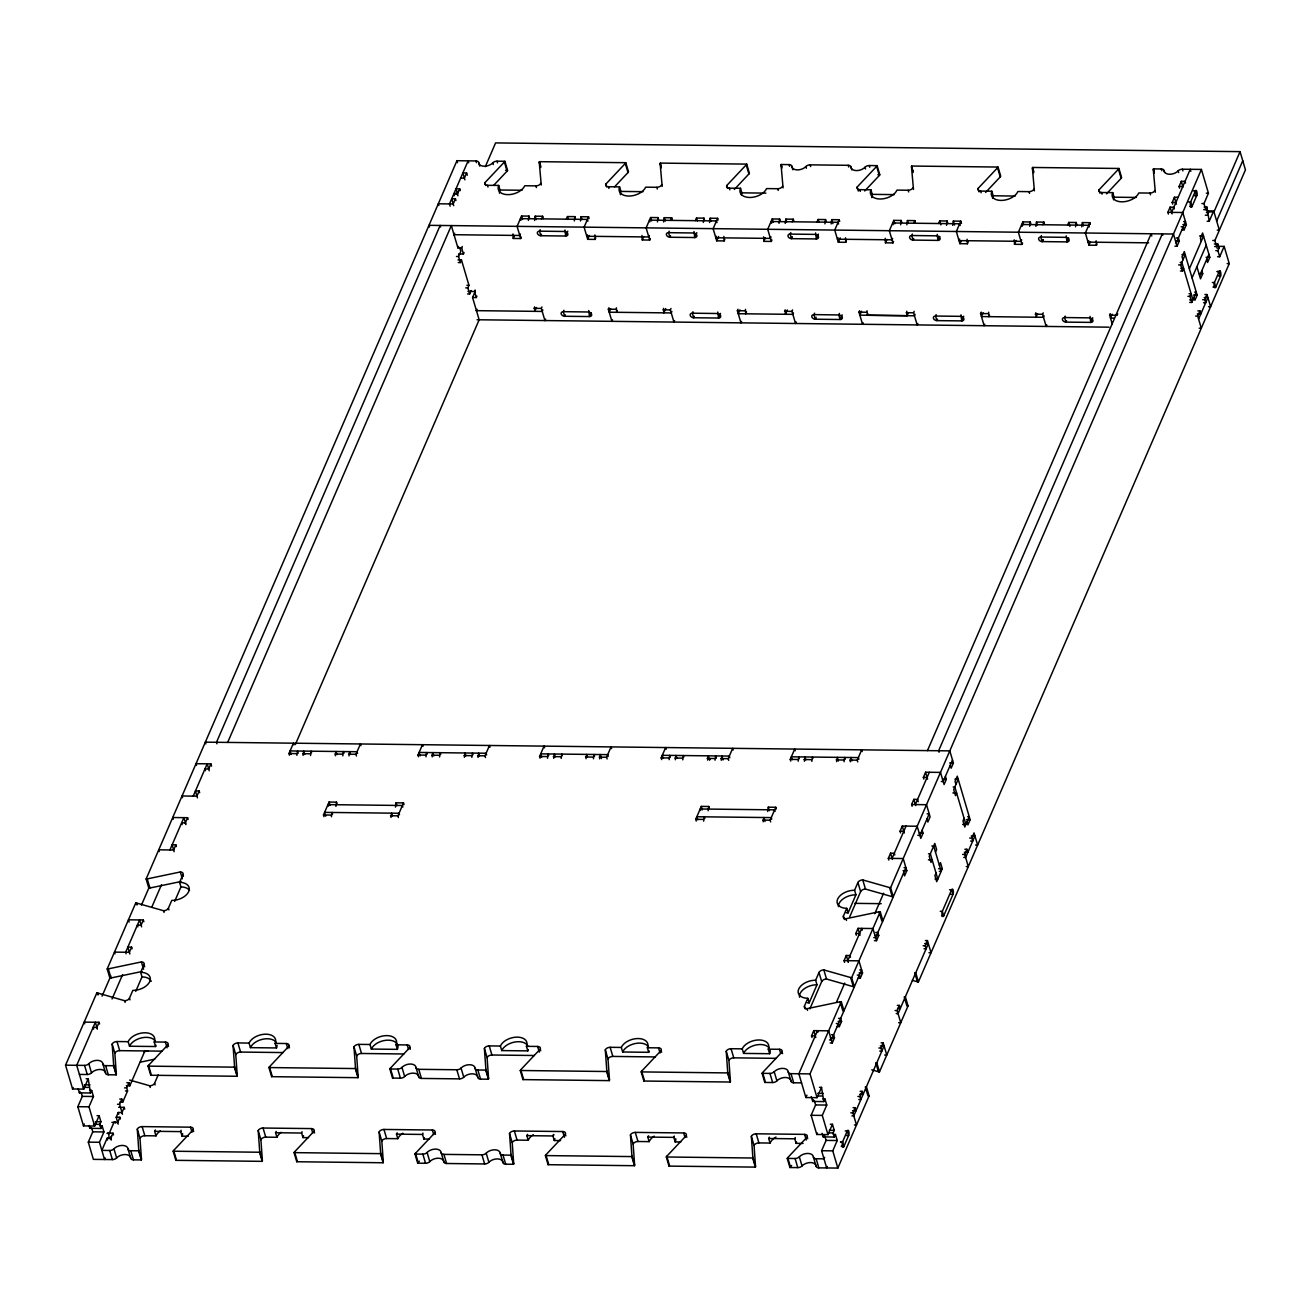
<?xml version="1.0" encoding="UTF-8"?>
<svg xmlns="http://www.w3.org/2000/svg" width="1311" height="1311" viewBox="0 0 1311 1311"><rect width="100%" height="100%" fill="white"/><g stroke="black" fill="none" stroke-linecap="round" stroke-linejoin="round"><path stroke-width="1.5" d="M86.133 1078.74L88.214 1078.773L83.757 1089.113L72.58 1088.982L65.55 1065.171L96.801 992.951A3.982 2.425 -16.5 0 1 97.817 993.066L124.627 1000.703A3.982 2.425 -16.5 0 0 129.461 998.163L132.821 990.411A13.962 8.489 -16.5 0 0 149.765 981.513A13.962 8.489 -16.5 0 0 140.654 972.32L144.013 964.568A3.982 2.425 -16.5 0 0 141.408 961.93L108.305 968.862A3.982 2.425 -16.5 0 1 107.191 968.96L109.878 978.072A3.982 2.425 -16.5 0 0 110.993 977.973L142.03 971.484M107.191 968.96L135.738 902.968A3.982 2.425 -16.5 0 1 136.754 903.099L163.564 910.719A3.982 2.425 -16.5 0 0 168.398 908.179L171.757 900.428A13.962 8.489 -16.5 0 0 188.702 891.546A13.962 8.489 -16.5 0 0 179.591 882.336L182.95 874.584A3.982 2.425 -16.5 0 0 180.344 871.962L147.225 878.894A3.982 2.425 -16.5 0 1 146.127 878.993L148.815 888.104A3.982 2.425 -16.5 0 0 149.929 888.006L180.967 881.516M146.127 878.993L456.949 160.712L475.959 160.942A3.982 2.425 -16.5 0 1 478.728 162.711A7.981 4.851 -16.5 0 0 484.251 166.235A7.981 4.851 -16.5 0 0 492.756 162.875A3.982 2.425 -16.5 0 1 497.016 161.187L504.866 161.286L507.554 170.397A3.982 2.425 -16.5 0 1 507.078 171.135L493.69 185.343M102.045 996.163L110.796 975.974M141.441 905.114L149.52 886.482M169.906 849.954L183.884 817.654L185.687 823.734M193.209 796.121L207.187 763.821L209.236 770.77M458.44 190.882L457.342 193.405A2.999 1.082 -89.3 0 0 457.031 194.552M97.342 1029.151L96.834 1027.447L99.079 1022.285L84.183 1022.105L84.691 1023.809M129.871 953.998L127.872 947.083L131.608 947.132L129.363 952.294L114.467 952.114L114.975 953.834M129.133 922.092L128.445 919.814L143.341 919.994L141.113 925.156L137.376 925.107L137.884 926.828M174.134 851.708L172.151 844.792L175.871 844.841L173.626 850.003L158.746 849.823L159.237 851.544M185.867 824.586L185.375 822.866L187.604 817.703L172.724 817.523L173.216 819.228M197.437 797.875L195.437 790.959L199.157 790.992L196.929 796.17L182.032 795.99L182.54 797.694M196.519 765.395L196.011 763.69L210.907 763.871L208.662 769.033L204.942 768.983L205.45 770.704M453.704 205.68L451.705 198.748L455.425 198.797L453.196 203.959L438.3 203.795L438.808 205.499M457.981 195.765L457.473 194.061L459.719 188.882L455.999 188.85L457.342 193.405L455.245 193.373M464.881 179.836L462.898 172.905L466.618 172.954L464.373 178.116L460.653 178.083M72.58 1088.982L73.203 1087.524M112.041 998.998L122.578 974.647M151.814 907.114L161.482 884.745M227.672 742.419L451.328 225.59L457.916 247.894L461.636 247.926L462.259 246.484M89.574 1090.391L91.655 1090.424L90.541 1092.997L79.381 1092.866L80.004 1091.424M454.016 234.718L454.655 233.276M97.03 1115.677L99.128 1115.694L94.654 1126.034L83.494 1125.903L77.824 1106.697L82.298 1096.373L81.167 1092.571M485.316 166.677L495.591 142.915L1240.059 151.634L1245.45 169.856L1214.887 240.503L1216.674 246.566L1214.592 246.55M90.541 1092.997L88.214 1078.773M135.738 991.345L141.998 976.875L140.654 972.32M174.674 901.378L180.934 886.908L179.591 882.336M457.916 247.894L458.539 246.435M94.654 1126.034L88.984 1106.828L93.458 1096.488L91.655 1090.424M458.276 262.561L460.374 262.577L458.571 256.514L460.816 251.335L459.915 248.303M83.494 1125.903L84.33 1123.969M458.539 253.957L463.422 254.006L464.061 252.564M460.374 262.577L461.488 260.004L457.998 259.955M100.046 1125.838L102.143 1125.87L101.013 1128.46L89.853 1128.329L90.41 1127.034M193.635 1131.524L193.127 1129.803A3.982 2.425 -16.5 0 0 190.521 1127.181L142.129 1126.608A3.982 2.425 -16.5 0 0 137.294 1129.148L139.982 1138.276L141.473 1159.186A3.982 2.425 -16.5 0 1 141.309 1159.924L133.46 1159.842A3.982 2.425 -16.5 0 1 130.69 1158.072A7.981 4.851 -16.5 0 0 125.168 1154.549A7.981 4.851 -16.5 0 0 116.646 1157.908A3.982 2.425 -16.5 0 1 112.402 1159.596L93.376 1159.366L88.296 1142.143L92.77 1131.819L91.639 1128.017M101.013 1128.46L99.8 1124.363L100.931 1121.774L99.128 1115.694M467.552 293.959L469.649 293.975L467.847 287.896L468.961 285.323L461.488 260.004M105.191 1157.99L104.552 1159.498L99.456 1142.274L103.93 1131.95L102.143 1125.87M469.649 293.975L471.141 290.534M122.284 1113.4L119.596 1104.272L121.825 1099.11L119.727 1099.077M119.94 1102.109L122.726 1102.141L127.577 1090.949L126.675 1087.917L128.904 1082.739L126.823 1082.722M107.453 1133.13L113.025 1133.196L110.796 1138.374L107.076 1138.325L101.848 1150.386L109.698 1150.484A3.982 2.425 -16.5 0 0 113.959 1148.797A7.981 4.851 -16.5 0 1 122.464 1145.437A7.981 4.851 -16.5 0 1 128.003 1148.96A3.982 2.425 -16.5 0 0 130.756 1150.73L138.605 1150.812L141.309 1159.924M111.271 1136.276L110.517 1138.03A2.278 0.819 -89.3 0 1 109.911 1138.554L109.616 1138.358A3.491 1.245 -89.3 0 1 108.879 1135.605L108.879 1135.047A2.278 0.819 -89.3 0 1 109.174 1133.474L113.959 1122.396A2.999 1.082 -89.3 0 1 115.532 1122.937M118.187 1124.15L116.204 1117.218L118.252 1112.482L121.972 1112.531L124.217 1107.353L118.629 1107.287M126.315 1085.737L129.805 1085.787L145.029 1050.619M295.352 744.517L479.154 319.786L472.566 297.515L476.303 297.564L474.5 291.484L475.123 290.026M472.566 297.515L475.303 291.222M116.204 1117.218L119.924 1117.267L117.695 1122.429L111.877 1122.363M476.303 297.564L476.925 296.106M476.467 310.691L477.089 309.232M512.962 233.948L513.24 238.438L520.68 238.536L521.303 237.078M289.469 755.234L288.961 753.53L293.435 743.19L293.926 744.894M529.513 217.806L529.005 216.102L521.549 216.02L517.091 226.377L520.68 238.536M513.24 238.438L514.486 235.538M520.401 234.014L519.779 235.472L453.704 234.702M296.909 755.316L297.515 751.023L298.187 753.301M529.005 216.102L528.382 220.395M129.658 1080.051L149.765 1085.77A3.982 2.425 -16.5 0 0 154.6 1083.23L158.238 1074.84M303.103 755.398L303.726 751.105L304.726 754.513M543.328 218.544L542.656 216.266L535.199 216.184L534.593 220.477M310.56 755.48L311.166 751.187L311.592 752.612M541.525 218.855L542.656 216.266M540.165 229.72L539.526 231.178A2.999 2.114 23.4 0 0 537.412 233.424A2.999 2.114 23.4 0 0 540.869 235.734L565.696 236.029A2.999 2.114 23.4 0 0 567.81 233.784A2.999 2.114 23.4 0 0 564.353 231.473L539.526 231.162L540.869 235.718L541.492 234.259M335.37 755.775L335.977 751.482L336.911 754.612M566.352 219.134L567.466 216.561L574.906 216.643L575.414 218.347M564.975 230.015L565.68 236.013L567.778 231.162M536.461 307.495L534.773 311.363L534.511 306.872M342.81 755.857L343.433 751.564L343.941 753.268M574.906 216.643L574.3 220.936M349.021 755.923L349.627 751.629L350.479 754.48M544.917 320.556L545.54 319.097L544.917 320.572L541.328 308.413L541.951 306.971M589.065 218.511L588.557 216.807L581.117 216.708L580.494 221.002M323.981 816.671L323.473 814.967L329.061 802.037L336.517 802.135L337.009 803.84M542.852 309.986L542.213 311.428L476.139 310.658M356.461 756.021L355.953 754.3L360.427 743.976L360.935 745.68M588.557 216.807L584.1 227.164L587.689 239.323L595.128 239.405L595.751 237.946M331.421 816.753L332.044 812.459L332.552 814.18M336.517 802.135L335.895 806.429M587.41 234.8L586.771 236.259L648.814 236.98L649.453 235.521M587.689 239.323L589.36 235.439M594.866 234.915L595.128 239.405M563.943 310.232L563.32 311.707A2.999 2.114 23.4 0 0 561.206 313.952A2.999 2.114 23.4 0 0 564.664 316.262L589.475 316.557A2.999 2.114 23.4 0 0 591.605 314.296A2.999 2.114 23.4 0 0 588.131 311.985L563.304 311.674L564.664 316.23L565.287 314.804M588.754 310.51L589.475 316.525L591.163 312.673M612.548 319.884L611.926 321.359L608.337 309.199L608.96 307.741M390.989 817.458L391.596 813.164L392.431 816.016M404.017 804.626L403.509 802.906L396.069 802.824L395.463 807.117M642.013 235.456L642.275 239.962L649.715 240.044L650.354 238.586M610.68 308.822L609.222 312.215L671.265 312.936L671.887 311.494M418.504 756.742L417.996 755.038L422.47 744.697L422.978 746.401M658.548 219.33L658.04 217.61L650.6 217.528L646.126 227.885L649.715 240.044M642.275 239.962L643.75 236.57M617.301 310.871L616.678 312.329L616.399 307.839M398.429 817.54L397.921 815.835L403.509 802.906M425.944 756.824L426.567 752.53L427.058 754.251M658.04 217.61L657.434 221.903M432.155 756.906L432.761 752.612L433.777 756.021M672.199 219.478L671.691 217.773L664.251 217.692L663.628 221.985M439.595 756.988L440.217 752.694L440.709 754.399M670.576 220.363L671.691 217.773M669.2 231.244L668.577 232.686A2.999 2.114 23.4 0 0 666.447 234.931A2.999 2.114 23.4 0 0 669.921 237.242L694.732 237.537A2.999 2.114 23.4 0 0 696.846 235.292A2.999 2.114 23.4 0 0 693.388 232.981L668.561 232.67L669.905 237.225L670.544 235.767M464.405 757.283L465.028 752.989L465.864 755.841M695.387 220.658L696.502 218.068L703.958 218.15L704.449 219.855M694.011 231.523L694.732 237.52M665.709 308.511L663.825 312.887L663.546 308.38M694.732 237.537L696.829 232.67M471.862 757.365L472.468 753.071L472.976 754.775M703.958 218.15L703.335 222.444M478.056 757.447L478.679 753.153L479.515 755.988M674.575 320.605L673.952 322.08L670.363 309.92L671.003 308.478M718.1 220.019L717.609 218.314L710.152 218.232L709.546 222.526M485.512 757.529L485.004 755.824L489.478 745.484L489.986 747.188M717.609 218.314L713.135 228.671L716.724 240.831L724.164 240.913L724.803 239.454M716.445 236.308L715.822 237.766L770.409 238.405L771.048 236.947M716.724 240.831L718.608 236.472M723.901 236.422L724.164 240.913M692.978 311.739L692.355 313.214A2.999 2.114 23.4 0 0 690.241 315.459A2.999 2.114 23.4 0 0 693.699 317.77L694.338 316.312M717.805 312.034L718.51 318.032L693.699 317.754L692.355 313.198L717.183 313.509A2.999 2.114 23.4 0 1 720.64 315.82A2.999 2.114 23.4 0 1 718.526 318.065L720.526 313.395M763.592 236.865L763.871 241.355L771.31 241.437L771.95 239.995M540.099 758.168L539.591 756.463L544.065 746.09L544.573 747.827M780.143 220.74L779.635 219.035L772.195 218.953L767.722 229.294L771.31 241.437M763.871 241.355L765.329 237.963M741.584 321.392L740.961 322.867L737.372 310.707L737.995 309.265M739.945 309.855L738.257 313.722L792.86 314.361L793.483 312.919M547.539 758.25L548.162 753.956L548.67 755.677M779.635 219.035L779.029 223.329M746.549 311.903L745.713 313.837L745.451 309.347M553.75 758.332L554.356 754.038L555.208 756.873M793.794 220.904L793.286 219.199L785.846 219.117L785.223 223.411M561.19 758.413L561.813 754.12L562.222 755.546M792.172 221.788L793.286 219.199M790.795 232.637L790.156 234.095A2.999 2.114 23.4 0 0 788.042 236.341A2.999 2.114 23.4 0 0 791.516 238.651L816.327 238.946A2.999 2.114 23.4 0 0 818.441 236.701A2.999 2.114 23.4 0 0 814.983 234.39L790.156 234.095L791.516 238.651L792.352 236.717M586.017 758.708L586.623 754.415L587.377 756.971M816.982 222.067L818.097 219.494L825.553 219.576L826.061 221.28M815.606 232.932L816.327 238.946L818.425 234.095M787.305 309.97L785.42 314.329L785.158 309.838M593.457 758.79L594.063 754.497L594.571 756.201M825.553 219.576L824.93 223.87M796.187 322.031L795.564 323.522L791.975 311.379L792.598 309.92M599.651 758.856L600.274 754.562L601.454 758.561M839.695 221.444L839.204 219.74L831.748 219.642L831.141 223.935M607.108 758.954L606.6 757.234L611.057 746.877L611.582 748.614M839.204 219.74L834.73 230.081L838.319 242.224L845.759 242.306L846.382 240.863M838.04 237.733L837.418 239.192L892.004 239.831L892.644 238.373M838.319 242.224L840.204 237.865M845.497 237.815L845.759 242.306M814.573 313.165L813.967 314.656A2.999 2.114 23.4 0 0 811.853 316.901A2.999 2.114 23.4 0 0 815.311 319.212L840.122 319.507A2.999 2.114 23.4 0 0 842.252 317.262A2.999 2.114 23.4 0 0 838.778 314.951L813.951 314.607L815.295 319.179L816.147 317.278M838.778 314.951L839.401 313.444M842.121 314.804L840.122 319.507L838.761 314.902M885.204 238.307L885.466 242.797L892.922 242.896L893.545 241.437M661.694 759.593L661.186 757.873L665.66 747.549L666.168 749.253M901.739 222.165L901.231 220.461L893.791 220.379L889.333 230.736L892.922 242.896M885.466 242.797L886.941 239.405M863.179 322.817L862.572 324.309L858.967 312.149L859.606 310.707M861.54 311.281L859.852 315.148L914.455 315.787L915.078 314.329M669.151 759.675L669.757 755.382L670.265 757.086M901.231 220.461L900.624 224.755M908.277 312.821L907.015 315.722L867.325 315.279L867.046 310.789M675.345 759.757L675.968 755.464L676.804 758.299M915.389 222.329L914.881 220.625L907.441 220.527L906.835 224.82M867.325 315.279L867.948 313.837M682.785 759.839L683.408 755.546L683.818 756.971M913.767 223.198L914.881 220.625M912.39 234.079L911.768 235.538A2.999 2.114 23.4 0 0 909.654 237.783A2.999 2.114 23.4 0 0 913.111 240.093L937.922 240.388A2.999 2.114 23.4 0 0 940.053 238.143A2.999 2.114 23.4 0 0 936.578 235.833L911.751 235.521L913.111 240.077L913.734 238.618M707.612 760.134L708.219 755.841L709.398 759.823M938.578 223.493L939.708 220.92L947.148 221.002L947.656 222.706M709.775 759.905L710.201 758.938M937.218 234.374L937.922 240.372L939.594 236.488M907.015 315.722L906.753 311.231M937.922 240.388L939.61 236.504M715.052 760.216L715.659 755.923L716.347 758.2M947.148 221.002L946.526 225.295M721.263 760.282L721.869 755.988L723.049 759.987M917.782 323.456L917.159 324.931L913.57 312.772L914.193 311.313M961.471 223.444L960.799 221.166L953.343 221.067L952.736 225.361M696.223 821.03L695.715 819.326L701.303 806.396L708.743 806.478L709.251 808.199M728.703 760.38L728.195 758.659L732.669 748.335L733.177 750.039M960.799 221.166L956.325 231.523L959.914 243.666L967.371 243.764L968.206 241.814M703.663 821.112L704.269 816.819L704.777 818.539M708.743 806.478L708.137 810.772M959.652 239.159L959.013 240.618L1021.056 241.339L1021.679 239.88M959.914 243.666L961.176 240.765M967.092 239.274L967.371 243.764M936.169 314.591L935.562 316.066A2.999 2.114 23.4 0 0 933.432 318.311A2.999 2.114 23.4 0 0 936.906 320.621L961.717 320.9A2.999 2.114 23.4 0 0 963.831 318.655A2.999 2.114 23.4 0 0 960.373 316.344L935.546 316.033L936.89 320.589L937.529 319.163M960.996 314.869L961.717 320.884M961.717 320.9L963.716 316.23M984.774 324.243L984.151 325.718L980.562 313.558L981.202 312.1M763.215 821.817L763.838 817.523L765.018 821.505M776.259 808.985L775.751 807.265L768.312 807.183L767.689 811.476M1014.239 239.815L1014.517 244.305L1021.957 244.403L1022.58 242.945M983.135 312.69L981.464 316.574L1043.49 317.295L1044.13 315.853M790.746 761.101L790.238 759.397L794.712 749.056L795.22 750.761M1030.79 223.689L1030.282 221.969L1022.842 221.887L1018.368 232.244L1021.957 244.403M1014.517 244.305L1016.189 240.437M989.543 315.23L988.904 316.688L988.641 312.198M770.671 821.899L770.163 820.194L775.751 807.265M798.186 761.183L798.792 756.889L799.3 758.61M1030.282 221.969L1029.659 226.262M804.397 761.265L805.003 756.971L805.839 759.823M1044.441 223.837L1043.933 222.133L1036.477 222.051L1035.87 226.344M811.837 761.347L812.443 757.053L812.869 758.479M1042.802 224.722L1043.933 222.133M1041.442 235.603L1040.803 237.045A2.999 2.114 23.4 0 0 1038.689 239.29A2.999 2.114 23.4 0 0 1042.147 241.601L1066.974 241.896A2.999 2.114 23.4 0 0 1069.088 239.651A2.999 2.114 23.4 0 0 1065.63 237.34L1040.803 237.029L1042.147 241.585L1042.999 239.667L1042.147 241.585M836.647 761.642L837.27 757.348L838.352 761.052M1067.629 225L1068.744 222.428L1076.184 222.509L1076.855 224.787M1066.253 235.882L1066.957 241.879L1068.645 237.996M1037.525 313.837L1036.051 317.229L1035.788 312.739M844.087 761.724L844.71 757.43L845.218 759.135M1076.184 222.509L1075.577 226.803M850.298 761.789L850.905 757.496L851.921 760.921M1046.817 324.964L1046.194 326.439L1042.606 314.279L1043.228 312.837M1090.342 224.378L1089.834 222.673L1082.394 222.575L1081.772 226.869M857.738 761.888L857.23 760.167L861.704 749.843L862.212 751.547M1085.377 233.03L1089.834 222.673M1088.687 240.667L1088.064 242.125L1148.616 242.83M1097.028 243.813L1096.406 245.272L1088.966 245.19L1090.424 241.798M1096.143 240.782L1096.406 245.272M1065.22 316.098L1064.598 317.573A2.999 2.114 23.4 0 0 1062.484 319.818A2.999 2.114 23.4 0 0 1065.941 322.129L1066.564 320.671M1090.031 316.377L1090.752 322.391L1065.941 322.113L1064.598 317.541L1089.408 317.868A2.999 2.114 23.4 0 1 1092.882 320.179A2.999 2.114 23.4 0 1 1090.752 322.424L1092.768 317.737M805.298 1008.913L804.462 1006.061L807.805 998.31A13.962 8.489 -16.5 0 1 798.694 989.117A13.962 8.489 -16.5 0 1 815.639 980.218L818.998 972.467A3.982 2.425 -16.5 0 1 823.832 969.927L850.642 977.547A3.982 2.425 -16.5 0 0 851.658 977.678L854.346 986.79A3.982 2.425 -16.5 0 1 853.33 986.675L826.536 979.038A3.982 2.425 -16.5 0 0 821.686 981.578L809.87 1008.88M844.399 919.503L843.399 916.078L846.742 908.326A13.962 8.489 -16.5 0 1 837.631 899.133A13.962 8.489 -16.5 0 1 854.575 890.251L857.935 882.483A3.982 2.425 -16.5 0 1 862.769 879.943L889.579 887.58A3.982 2.425 -16.5 0 0 890.595 887.694L893.283 896.822A3.982 2.425 -16.5 0 1 892.267 896.691L865.473 889.071A3.982 2.425 -16.5 0 0 860.622 891.611L849.725 916.799M807.297 1002.751A13.962 8.489 -16.5 0 0 809.166 1002.866L816.982 984.774L815.639 980.218M846.234 912.767A13.962 8.489 -16.5 0 0 848.102 912.882L855.919 894.807L854.575 890.251M1112.351 324.374L1109.614 315.066L1110.237 313.608M1112.17 314.214L1110.499 318.081L1114.17 318.131M927.467 750.613L1151.124 233.784L1151.795 236.046M1117.677 313.706L1117.103 315.345L1109.614 315.066M812.033 1037.525L811.542 1035.821L813.77 1030.643L828.667 1030.823L832.256 1042.982L830.158 1042.95M844.563 962.372L844.055 960.652L846.3 955.49L850.02 955.539L850.528 957.243M856.312 935.235L855.804 933.53L858.033 928.352L872.929 928.532L876.518 940.692L874.421 940.659M888.825 860.082L888.317 858.361L890.562 853.199L894.282 853.248L894.79 854.952M900.575 832.944L900.067 831.24L902.296 826.061L917.192 826.241L920.781 838.401L923.026 833.222L922.125 830.191M912.128 806.249L911.62 804.528L913.849 799.366L917.585 799.415L918.257 801.693M923.862 779.111L923.37 777.39L925.599 772.228L940.495 772.408L944.084 784.552L946.313 779.389L945.411 776.358M1168.396 214.037L1167.888 212.333L1170.133 207.154L1173.853 207.204L1174.361 208.908M1172.689 204.139L1172.181 202.418L1174.41 197.256L1178.13 197.305M1179.572 188.194L1179.064 186.49L1181.309 181.311L1185.029 181.36L1185.537 183.065M892.054 858.41L906.016 826.11M915.34 804.577L929.319 772.277M1171.608 212.366L1190.257 169.299L1190.83 171.282M836.533 1002.046L844.726 983.103M874.748 913.701L883.63 893.201M817.949 1032.216L817.49 1030.692L798.858 1073.758L805.888 1097.553L817.048 1097.684L810.018 1073.889L841.285 1001.67A3.982 2.425 -16.5 0 0 840.171 1001.751L807.068 1008.683A3.982 2.425 -16.5 0 1 804.462 1006.061M851.658 977.678L880.222 911.686A3.982 2.425 -16.5 0 0 879.107 911.784L846.005 918.716A3.982 2.425 -16.5 0 1 843.399 916.078M890.595 887.694L1201.417 169.43L1182.407 169.217A3.982 2.425 -16.5 0 0 1178.147 170.889A7.981 4.851 -16.5 0 1 1169.641 174.248A7.981 4.851 -16.5 0 1 1164.102 170.725A3.982 2.425 -16.5 0 0 1161.349 168.972L1153.483 168.873A3.982 2.425 -16.5 0 0 1153.319 169.611L1155.319 192.242M1195.452 190.898L1190.65 201.992A2.999 1.082 -89.3 0 0 1190.486 206.204A2.999 1.082 -89.3 0 0 1191.994 206.548L1196.796 195.454A2.278 0.819 -89.3 0 0 1197.09 193.897L1197.09 193.323A3.491 1.245 -89.3 0 0 1196.337 190.603L1196.058 190.374A2.278 0.819 -89.3 0 0 1195.452 190.898L1193.354 190.882M805.888 1097.553L806.937 1095.144M952.507 759.987L943.183 781.52L941.314 781.503M1176.147 243.158L1185.472 221.625L1183.604 221.592M832.256 1042.982L834.484 1037.804L833.583 1034.772L831.502 1034.74M837.237 1026.579L839.335 1026.611L841.564 1021.433L840.679 1018.401L838.581 1018.385M858.213 978.137L860.295 978.153L862.54 972.991L858.951 960.832L844.055 960.652M876.518 940.692L878.747 935.513L877.862 932.482L875.764 932.449M888.317 858.361L903.213 858.541L906.802 870.701L904.574 875.863L903.672 872.831M205.843 743.861L205.335 742.157L949.803 750.875L953.392 763.018L951.163 768.197L950.262 765.149M1174.951 246.173L1177.049 246.189L1179.294 241.027L1178.392 237.979L1176.295 237.963M1182.047 229.802L1184.128 229.818L1186.373 224.656L1182.784 212.497L1167.888 212.333M822.882 1098.979L824.963 1098.995L823.849 1101.584L812.689 1101.453L813.459 1099.683M817.048 1097.684L821.522 1087.36L819.441 1087.327M1203.678 209.629L1205.776 209.645L1203.973 203.566L1208.447 193.241L1201.417 169.43M830.338 1124.248L832.436 1124.281L827.962 1134.621L816.802 1134.49L811.132 1115.284L815.606 1104.944L814.36 1100.765M1180.408 271.016L1182.506 271.033L1180.719 264.953L1185.193 254.662L1181.948 254.629M823.849 1101.584L821.522 1087.36M1205.776 209.645L1206.89 207.072L1204.104 207.04M1182.506 271.033L1183.62 268.444L1180.834 268.411M1207.12 221.264L1209.217 221.297L1206.89 207.072M935.497 852.084L936.611 849.512L934.809 843.432L929.22 856.345L931.023 862.425L932.137 859.836L928.417 859.803M827.962 1134.621L822.292 1115.415L826.766 1105.075L824.963 1098.995M1209.217 221.297L1213.691 210.956L1206.71 210.874M1189.372 268.771L1203.531 236.046L1199.532 235.996M1240.059 151.634L1213.97 211.923L1207.955 211.858M816.802 1134.49L817.425 1133.032M1192.06 277.899L1206.235 245.157M1216.657 221.051L1242.762 160.745M936.021 873.011L934.907 875.584L936.71 881.664L942.298 868.751L940.495 862.671L939.381 865.26M833.354 1134.425L835.435 1134.457L834.32 1137.03L823.161 1136.899L823.996 1134.965M964.093 818.359L962.979 820.948L964.781 827.012L969.255 816.704L967.633 816.687M1189.683 302.415L1191.781 302.431L1189.995 296.352L1191.109 293.779L1189.011 293.746M1199.598 275.818L1208.922 254.285M827.339 1166.446L826.684 1167.954L821.604 1150.73L826.077 1140.406L824.717 1135.834M1201.843 270.64L1202.728 273.688L1200.499 278.85L1196.91 266.69M1201.302 241.208L1200.401 238.176L1202.629 233.014L1209.824 257.317L1207.578 262.479L1206.677 259.447M1191.781 302.431L1196.271 292.14L1194.649 292.124M834.32 1137.03L833.108 1132.933L834.238 1130.361L832.436 1124.281M1216.674 246.566L1217.804 243.993L1214.314 243.944M955.948 784.371L955.047 781.34L957.276 776.161L970.14 819.719L967.911 824.881L967.01 821.85M1182.948 259.791L1182.047 256.759L1184.292 251.581L1197.156 295.139L1194.911 300.301L1194.026 297.269M824.652 1157.334L823.996 1158.842L816.147 1158.744A3.982 2.425 -16.5 0 1 813.377 1156.974A7.981 4.851 -16.5 0 0 807.855 1153.451A7.981 4.851 -16.5 0 0 799.333 1156.81A3.982 2.425 -16.5 0 1 795.089 1158.498L787.239 1158.4L789.927 1167.527L797.776 1167.609A3.982 2.425 -16.5 0 0 802.037 1165.938A7.981 4.851 -16.5 0 1 810.542 1162.562A7.981 4.851 -16.5 0 1 816.065 1166.102A3.982 2.425 -16.5 0 0 818.834 1167.855L837.844 1168.085L869.111 1095.865L866.407 1086.737A3.982 2.425 -16.5 0 0 865.309 1086.835L867.997 1095.947A3.982 2.425 -16.5 0 1 869.111 1095.865M1217.591 256.727L1219.689 256.743L1217.886 250.663L1219.001 248.09L1217.804 243.993M837.844 1168.085L832.764 1150.861L837.237 1140.521L835.435 1134.457M1219.689 256.743L1224.163 246.402L1217.182 246.321M854.395 1124.985L856.493 1125.018L852.904 1112.859L855.133 1107.697L853.035 1107.664M858.787 1099.503L860.885 1099.536L859.983 1096.488L862.212 1091.326L860.131 1091.309M879.747 1051.061L881.844 1051.078L880.943 1048.046L883.188 1042.868L881.09 1042.851M898.658 1022.695L900.755 1022.727L897.166 1010.568L899.395 1005.406L897.314 1005.373M924.009 948.771L926.107 948.787L925.205 945.755L927.451 940.577L925.353 940.561M966.223 866.571L968.321 866.604L964.732 854.444L966.961 849.282L964.863 849.249M970.615 841.088L972.713 841.121L971.812 838.073L974.04 832.911L977.629 845.071L975.548 845.038M1199.188 328.209L1201.286 328.225L1197.697 316.082L1199.942 310.904L1197.844 310.887M1203.58 302.726L1205.678 302.743L1204.776 299.711L1207.021 294.549L1204.924 294.516M842.481 1142.061L847.267 1130.967A2.999 1.082 -89.3 0 1 848.791 1131.311A2.999 1.082 -89.3 0 1 848.627 1135.539L843.825 1146.617A2.278 0.819 -89.3 0 1 843.219 1147.141L842.924 1146.945A3.491 1.245 -89.3 0 1 842.186 1144.192L842.17 1143.634A2.278 0.819 -89.3 0 1 842.481 1142.045L840.384 1142.028M1198.598 319.114L1207.906 297.581L1204.186 297.531M1220.131 271.098L1219.836 270.902A2.278 0.819 -89.3 0 0 1219.23 271.41L1214.445 282.504A2.999 1.082 -89.3 0 0 1214.265 286.732A2.999 1.082 -89.3 0 0 1215.789 287.06L1220.574 275.982A2.278 0.819 -89.3 0 0 1220.885 274.409L1220.885 273.852A3.491 1.245 -89.3 0 0 1220.131 271.115M871.766 1069.842L878.468 1071.743A3.982 2.425 -16.5 0 0 879.484 1071.874L908.048 1005.881L905.344 996.77A3.982 2.425 -16.5 0 0 904.229 996.868L906.933 1005.979A3.982 2.425 -16.5 0 1 908.048 1005.881M912.374 980.349L917.405 981.775A3.982 2.425 -16.5 0 0 918.421 981.89L1229.243 263.626L1224.163 246.402M485.758 185.539L484.906 182.688L504.391 162.023A3.982 2.425 -16.5 0 0 504.866 161.286M606.665 186.949L605.829 184.114L625.314 163.433A3.982 2.425 -16.5 0 0 625.789 162.695L539.427 161.679A3.982 2.425 -16.5 0 0 539.263 162.433L541.246 185.048M614.613 186.768L628.002 172.544A3.982 2.425 -16.5 0 0 628.477 171.807L625.789 162.695M727.589 188.374L726.736 185.523L746.221 164.842A3.982 2.425 -16.5 0 0 746.696 164.104L660.334 163.105A3.982 2.425 -16.5 0 0 660.17 163.842L662.17 186.473M734.307 189.472L748.909 173.97A3.982 2.425 -16.5 0 0 749.384 173.232L746.696 164.104M857.82 189.325L857.148 187.047L876.633 166.382A3.982 2.425 -16.5 0 0 877.108 165.645L869.259 165.547A3.982 2.425 -16.5 0 0 864.998 167.234A7.981 4.851 -16.5 0 1 856.493 170.594A7.981 4.851 -16.5 0 1 850.97 167.071A3.982 2.425 -16.5 0 0 848.201 165.301L810.165 164.858A3.982 2.425 -16.5 0 0 805.904 166.53A7.981 4.851 -16.5 0 1 797.399 169.906A7.981 4.851 -16.5 0 1 791.877 166.366A3.982 2.425 -16.5 0 0 789.107 164.612L781.258 164.514A3.982 2.425 -16.5 0 0 781.094 165.252L783.077 187.883M864.703 190.996L879.32 175.494A3.982 2.425 -16.5 0 0 879.796 174.756L877.108 165.645M249.074 1043.081L250.417 1047.636L276.474 1047.948L275.13 1043.392A13.962 8.489 -16.5 0 0 266.018 1034.182A13.962 8.489 -16.5 0 0 249.074 1043.081L237.914 1042.95A3.982 2.425 -16.5 0 0 233.063 1045.49L235.767 1054.601L237.242 1075.528A3.982 2.425 -16.5 0 1 237.078 1076.265L150.732 1075.249L148.028 1066.138A3.982 2.425 -16.5 0 1 148.504 1065.401L167.988 1044.736A3.982 2.425 -16.5 0 0 165.383 1042.098L154.223 1041.966A13.962 8.489 -16.5 0 0 145.111 1032.773A13.962 8.489 -16.5 0 0 128.167 1041.671L116.99 1041.54A3.982 2.425 -16.5 0 0 112.156 1044.08L113.647 1064.991L116.335 1074.119A3.982 2.425 -16.5 0 1 116.171 1074.856L108.321 1074.758A3.982 2.425 -16.5 0 1 105.552 1072.988A7.981 4.851 -16.5 0 0 100.029 1069.465A7.981 4.851 -16.5 0 0 91.508 1072.824A3.982 2.425 -16.5 0 1 87.263 1074.512L79.414 1074.414M979.071 191.881L978.055 188.456L997.54 167.792A3.982 2.425 -16.5 0 0 998.015 167.054L911.669 166.038A3.982 2.425 -16.5 0 0 911.489 166.776L913.488 189.407M985.626 192.406L1000.244 176.903A3.982 2.425 -16.5 0 0 1000.719 176.166L998.015 167.054M314.542 1132.933L314.034 1131.229A3.982 2.425 -16.5 0 0 311.428 1128.591L263.052 1128.034A3.982 2.425 -16.5 0 0 258.201 1130.574L260.905 1139.685L262.38 1160.612A3.982 2.425 -16.5 0 1 262.216 1161.349L175.854 1160.333L173.167 1151.222A3.982 2.425 -16.5 0 1 173.642 1150.484L193.127 1129.803M369.997 1044.49L371.341 1049.062L397.397 1049.357L396.053 1044.801A13.962 8.489 -16.5 0 0 386.942 1035.608A13.962 8.489 -16.5 0 0 369.997 1044.49L358.821 1044.375A3.982 2.425 -16.5 0 0 353.986 1046.915L356.674 1056.027L358.165 1076.937A3.982 2.425 -16.5 0 1 358.001 1077.675L271.639 1076.675L268.952 1067.564A3.982 2.425 -16.5 0 1 269.427 1066.826L288.912 1046.145A3.982 2.425 -16.5 0 0 286.306 1043.523L275.13 1043.392M1099.995 193.291L1098.979 189.882L1118.463 169.201A3.982 2.425 -16.5 0 0 1118.938 168.463L1032.576 167.464A3.982 2.425 -16.5 0 0 1032.412 168.201L1034.395 190.832M1106.533 193.831L1121.151 178.329A3.982 2.425 -16.5 0 0 1121.626 177.591L1118.938 168.463M435.465 1134.343L434.957 1132.638A3.982 2.425 -16.5 0 0 432.351 1130.016L383.959 1129.443A3.982 2.425 -16.5 0 0 379.125 1131.983L381.812 1141.094L383.304 1162.021A3.982 2.425 -16.5 0 1 383.14 1162.759L296.778 1161.743L294.074 1152.631A3.982 2.425 -16.5 0 1 294.549 1151.894L314.034 1131.229M500.392 1046.031L501.752 1050.586L527.809 1050.881L526.448 1046.325A13.962 8.489 -16.5 0 0 517.337 1037.132A13.962 8.489 -16.5 0 0 500.392 1046.031L489.232 1045.899A3.982 2.425 -16.5 0 0 484.398 1048.439L487.086 1057.551L488.577 1078.461A3.982 2.425 -16.5 0 1 488.413 1079.215L480.547 1079.117A3.982 2.425 -16.5 0 1 477.794 1077.347A7.981 4.851 -16.5 0 0 472.255 1073.824A7.981 4.851 -16.5 0 0 463.75 1077.183A3.982 2.425 -16.5 0 1 459.505 1078.871L421.47 1078.429A3.982 2.425 -16.5 0 1 418.701 1076.659A7.981 4.851 -16.5 0 0 413.178 1073.135A7.981 4.851 -16.5 0 0 404.657 1076.495A3.982 2.425 -16.5 0 1 400.412 1078.183L392.563 1078.084L389.859 1068.973A3.982 2.425 -16.5 0 1 390.334 1068.236L409.819 1047.555A3.982 2.425 -16.5 0 0 407.213 1044.933L396.053 1044.801M565.86 1135.883L565.369 1134.162A3.982 2.425 -16.5 0 0 562.763 1131.54L514.371 1130.967A3.982 2.425 -16.5 0 0 509.52 1133.507L512.224 1142.635L513.699 1163.545A3.982 2.425 -16.5 0 1 513.535 1164.283L505.685 1164.201A3.982 2.425 -16.5 0 1 502.932 1162.431A7.981 4.851 -16.5 0 0 497.393 1158.908A7.981 4.851 -16.5 0 0 488.888 1162.267A3.982 2.425 -16.5 0 1 484.628 1163.955L446.592 1163.496A3.982 2.425 -16.5 0 1 443.839 1161.743A7.981 4.851 -16.5 0 0 438.3 1158.219A7.981 4.851 -16.5 0 0 429.795 1161.579A3.982 2.425 -16.5 0 1 425.534 1163.25L417.685 1163.168L414.997 1154.057A3.982 2.425 -16.5 0 1 415.472 1153.319L434.957 1132.638M417.685 1163.168A3.982 2.425 -16.5 0 1 418.16 1162.431L419.389 1161.136M621.316 1047.44L622.659 1051.996L648.716 1052.307L647.372 1047.751A13.962 8.489 -16.5 0 0 638.26 1038.541A13.962 8.489 -16.5 0 0 621.316 1047.44L610.139 1047.309A3.982 2.425 -16.5 0 0 605.305 1049.849L607.993 1058.96L609.484 1079.887A3.982 2.425 -16.5 0 1 609.32 1080.625L522.958 1079.608L520.27 1070.497A3.982 2.425 -16.5 0 1 520.746 1069.76L540.23 1049.095A3.982 2.425 -16.5 0 0 537.625 1046.457L526.448 1046.325M686.784 1137.293L686.276 1135.588A3.982 2.425 -16.5 0 0 683.67 1132.95L635.278 1132.393A3.982 2.425 -16.5 0 0 630.444 1134.933L633.131 1144.044L634.622 1164.955A3.982 2.425 -16.5 0 1 634.458 1165.708L548.096 1164.692L545.409 1155.581A3.982 2.425 -16.5 0 1 545.884 1154.844L565.369 1134.162M742.223 1048.849L743.583 1053.405L769.639 1053.716L768.279 1049.161A13.962 8.489 -16.5 0 0 759.167 1039.967A13.962 8.489 -16.5 0 0 742.223 1048.849L731.063 1048.718A3.982 2.425 -16.5 0 0 726.228 1051.258L728.916 1060.386L730.407 1081.296A3.982 2.425 -16.5 0 1 730.243 1082.034L643.881 1081.034L641.177 1071.906A3.982 2.425 -16.5 0 1 641.653 1071.169L661.137 1050.504A3.982 2.425 -16.5 0 0 658.532 1047.882L647.372 1047.751M807.691 1138.702L807.199 1136.998A3.982 2.425 -16.5 0 0 804.593 1134.376L756.201 1133.802A3.982 2.425 -16.5 0 0 751.35 1136.342L754.054 1145.453L755.529 1166.38A3.982 2.425 -16.5 0 1 755.365 1167.118L669.003 1166.102L666.316 1156.99A3.982 2.425 -16.5 0 1 666.791 1156.253L686.276 1135.588M801.545 1082.87L793.696 1082.788A3.982 2.425 -16.5 0 1 790.943 1081.018A7.981 4.851 -16.5 0 0 785.404 1077.495A7.981 4.851 -16.5 0 0 776.899 1080.854A3.982 2.425 -16.5 0 1 772.638 1082.542L764.788 1082.444L762.101 1073.332A3.982 2.425 -16.5 0 1 762.576 1072.595L782.061 1051.914A3.982 2.425 -16.5 0 0 779.455 1049.292L768.279 1049.161M787.239 1158.4A3.982 2.425 -16.5 0 1 787.714 1157.662L807.199 1136.998M789.927 1167.527A3.982 2.425 -16.5 0 1 790.402 1166.79L791.615 1165.495M143.784 1051.783L147.914 1050.914M140.261 1062.189L154.747 1059.157M505.604 170.364L507.554 170.397M877.829 174.724L879.796 174.756M1179.064 186.49L1182.801 186.523M1206.349 193.209L1208.447 193.241M484.906 182.688A3.982 2.425 -16.5 0 0 487.512 185.31L498.688 185.441A13.962 8.489 -16.5 0 0 507.799 194.651A13.962 8.489 -16.5 0 0 524.744 185.752L535.904 185.883A3.982 2.425 -16.5 0 0 540.738 183.343M605.829 184.114A3.982 2.425 -16.5 0 0 608.435 186.736L619.595 186.867A13.962 8.489 -16.5 0 0 628.706 196.06A13.962 8.489 -16.5 0 0 645.651 187.162L656.827 187.293A3.982 2.425 -16.5 0 0 661.662 184.753M726.736 185.523A3.982 2.425 -16.5 0 0 729.342 188.145L740.518 188.276A13.962 8.489 -16.5 0 0 749.63 197.469A13.962 8.489 -16.5 0 0 766.574 188.587L777.734 188.718A3.982 2.425 -16.5 0 0 782.569 186.178M857.148 187.047A3.982 2.425 -16.5 0 0 859.754 189.669L870.914 189.8A13.962 8.489 -16.5 0 0 880.025 199.01A13.962 8.489 -16.5 0 0 896.97 190.111L908.146 190.242A3.982 2.425 -16.5 0 0 912.98 187.702M978.055 188.456A3.982 2.425 -16.5 0 0 980.661 191.095L991.837 191.226A13.962 8.489 -16.5 0 0 1000.948 200.419A13.962 8.489 -16.5 0 0 1017.893 191.521L1029.053 191.652A3.982 2.425 -16.5 0 0 1033.904 189.112M1098.979 189.882A3.982 2.425 -16.5 0 0 1101.584 192.504L1112.744 192.635A13.962 8.489 -16.5 0 0 1121.855 201.828A13.962 8.489 -16.5 0 0 1138.8 192.946L1149.976 193.078A3.982 2.425 -16.5 0 0 1154.811 190.537M1194.698 195.437L1196.796 195.454M1194.796 195.749L1196.648 195.781L1195.304 191.226M498.688 185.441L500.032 190.013L522.073 190.259M619.595 186.867L620.939 191.422L642.996 191.685M740.518 188.276L741.862 192.832L765.903 193.127M870.914 189.8L872.257 194.356L894.315 194.618M991.837 191.226L993.181 195.781L1015.222 196.044M1112.744 192.635L1114.088 197.191L1136.145 197.453M1188.553 201.96L1190.65 201.992L1191.994 206.548L1189.896 206.515M457.473 194.061L453.753 194.012L454.261 195.716M1172.181 202.418L1175.901 202.468M1201.876 203.549L1203.973 203.566M1206.448 212.611L1208.529 212.628M1205.317 215.201L1207.415 215.217M1182.883 224.623L1186.373 224.656M1181.145 226.77L1183.243 226.787L1184.128 229.818M1217.263 230.13L1219.361 230.162L1213.691 210.956M1212.79 240.47L1214.887 240.503M1176.491 240.995L1179.294 241.027M1216.919 248.058L1219.001 248.09M1215.789 250.647L1217.886 250.663M1206.087 257.267L1209.824 257.317M1180.211 262.397L1181.85 262.413L1192.912 299.891L1189.667 299.858M1227.145 263.609L1229.243 263.626M456.474 256.481L458.571 256.514M1178.622 264.937L1180.719 264.953M1217.149 271.393L1219.23 271.426M1217.231 271.721L1219.099 271.738L1220.443 276.293M1199.008 273.638L1202.728 273.688M1218.493 275.949L1220.574 275.982M1212.347 282.488L1214.445 282.504L1215.789 287.06L1212.986 287.027M466.88 285.29L468.961 285.323M1193.436 295.09L1197.156 295.139M465.749 287.879L467.847 287.896M1187.897 296.335L1189.995 296.352M1202.679 299.695L1204.776 299.711M467.978 291.403L474.5 291.484M1208.513 306.676L1210.61 306.692L1207.021 294.549M1197.336 313.903L1200.827 313.952L1199.942 310.904M533.888 308.331L541.328 308.413M608.337 309.199L615.777 309.281M662.924 309.838L670.363 309.92M737.372 310.707L744.812 310.805M784.535 311.281L791.975 311.379M858.967 312.149L866.424 312.247M906.114 312.69L913.57 312.772M980.562 313.558L988.019 313.64M1035.166 314.198L1042.606 314.279M1195.599 316.049L1197.697 316.082M477.057 319.753L1109.008 327.176M288.961 753.53L296.401 753.612M302.612 753.678L310.051 753.776M334.862 754.054L342.302 754.153M348.513 754.218L355.953 754.3M417.996 755.038L425.436 755.12M431.647 755.185L439.087 755.283M463.914 755.578L471.354 755.66M477.548 755.726L485.004 755.824M539.591 756.463L547.048 756.545M553.242 756.611L560.682 756.709M585.509 756.988L592.949 757.086M599.16 757.152L606.6 757.234M661.186 757.873L668.643 757.971M674.837 758.037L682.294 758.135M707.104 758.413L714.544 758.512M720.755 758.577L728.195 758.659M790.238 759.397L797.678 759.479M803.889 759.544L811.329 759.643M836.139 759.921L843.596 760.019M849.79 760.085L857.23 760.167M949.672 762.986L953.392 763.018M923.37 777.39L927.09 777.439M954.932 779.193L958.177 779.226L953.703 789.55L955.506 795.613L956.62 793.04L952.9 792.991M942.593 779.34L946.313 779.389M953.195 786.961L954.834 786.977L965.896 824.455L962.651 824.422M911.62 804.528L926.516 804.708L930.105 816.868L927.86 822.03L926.959 818.998M927.106 813.803L929.204 813.82L919.88 835.353L917.782 835.336M966.42 819.67L970.14 819.719M323.473 814.967L330.913 815.049M390.481 815.753L397.921 815.835M695.715 819.326L703.155 819.408M762.707 820.096L770.163 820.194M185.375 822.866L181.655 822.833L182.147 824.537M900.067 831.24L903.787 831.272L904.295 832.993M919.29 833.19L923.026 833.222M971.271 835.91L974.942 835.943L965.617 857.476L963.765 857.46M969.714 838.057L971.812 838.073M931.842 846.005L933.694 846.037L941.183 871.356L939.315 871.34M964.372 852.281L967.862 852.314L966.961 849.282M928.483 853.772L930.351 853.789L937.824 879.107L935.038 879.075M962.635 854.428L964.732 854.444M904.049 867.636L905.901 867.653L875.617 937.644L873.765 937.627M938.578 868.701L942.298 868.751M903.082 870.651L906.802 870.701M949.557 889.759L951.639 889.792A2.999 1.082 -89.3 0 1 953.163 890.12A2.999 1.082 -89.3 0 1 952.999 894.348L943.674 915.881L941.577 915.848M950.901 894.315L952.999 894.348L951.639 889.792L942.33 911.325A2.999 1.082 -89.3 0 0 942.167 915.537A2.999 1.082 -89.3 0 0 943.674 915.881L942.33 911.325L940.233 911.292M854.756 903.361L881.205 903.672M855.804 933.53L859.524 933.563M875.256 935.48L878.747 935.513M924.632 943.576L928.352 943.625L898.068 1013.616L896.2 1013.583M923.124 945.723L925.205 945.755M928.942 952.72L931.039 952.736L927.451 940.577M859.787 969.927L861.638 969.943L831.354 1039.934L829.486 1039.918M859.049 972.942L862.54 972.991M857.312 975.089L859.41 975.122L860.295 978.153M897.511 1008.405L900.296 1008.438L899.395 1005.406M895.069 1010.552L897.166 1010.568M838.09 1021.4L841.564 1021.433M836.336 1023.547L838.434 1023.563L839.335 1026.611M96.834 1027.447L93.114 1027.398L93.622 1029.119M811.542 1035.821L815.262 1035.854M830.305 1037.755L834.484 1037.804M880.353 1045.867L884.089 1045.916L853.789 1115.907L851.937 1115.874M878.862 1048.013L880.943 1048.046M128.167 1041.671L129.51 1046.227L155.567 1046.522A13.962 8.489 -16.5 0 0 155.993 1045.211M884.679 1054.994L886.777 1055.027L883.188 1042.868M116.335 1074.119L114.844 1053.192A3.982 2.425 -16.5 0 1 119.694 1050.652L162.023 1051.143M235.767 1054.601A3.982 2.425 -16.5 0 1 240.601 1052.061L282.947 1052.569M356.674 1056.027A3.982 2.425 -16.5 0 1 361.525 1053.487L403.854 1053.978M487.086 1057.551A3.982 2.425 -16.5 0 1 491.92 1055.011L534.265 1055.502M607.993 1058.96A3.982 2.425 -16.5 0 1 612.843 1056.42L655.189 1056.928M728.916 1060.386A3.982 2.425 -16.5 0 1 733.75 1057.846L776.096 1058.338M65.55 1065.171L84.576 1065.401A3.982 2.425 -16.5 0 0 88.82 1063.713A7.981 4.851 -16.5 0 1 97.325 1060.353A7.981 4.851 -16.5 0 1 102.864 1063.877A3.982 2.425 -16.5 0 0 105.617 1065.646L113.483 1065.728L116.171 1074.856M148.028 1066.138L234.39 1067.154L237.078 1076.265M268.952 1067.564L355.297 1068.563L358.001 1077.675M389.859 1068.973L397.708 1069.071A3.982 2.425 -16.5 0 0 401.969 1067.383A7.981 4.851 -16.5 0 1 410.474 1064.024A7.981 4.851 -16.5 0 1 416.013 1067.547A3.982 2.425 -16.5 0 0 418.766 1069.317L456.802 1069.76A3.982 2.425 -16.5 0 0 461.062 1068.072A7.981 4.851 -16.5 0 1 469.567 1064.712A7.981 4.851 -16.5 0 1 475.09 1068.236A3.982 2.425 -16.5 0 0 477.86 1070.005L485.709 1070.087L488.413 1079.215M520.27 1070.497L606.632 1071.513L609.32 1080.625M641.177 1071.906L727.539 1072.922L730.243 1082.034M762.101 1073.332L769.95 1073.414A3.982 2.425 -16.5 0 0 774.211 1071.743A7.981 4.851 -16.5 0 1 782.716 1068.383A7.981 4.851 -16.5 0 1 788.239 1071.906A3.982 2.425 -16.5 0 0 791.008 1073.66L810.018 1073.889M84.428 1084.787L90.017 1084.852M817.736 1093.374L823.324 1093.44M859.623 1094.324L863.113 1094.357L862.212 1091.326M83.314 1087.36L88.902 1087.425M124.578 1087.884L126.675 1087.917M817.327 1095.963L822.21 1096.012M857.886 1096.471L859.983 1096.488M125.479 1090.932L127.577 1090.949M82.298 1096.373L93.458 1096.488M815.606 1104.944L826.766 1105.075M852.543 1110.696L856.034 1110.728L855.133 1107.697M117.498 1104.255L119.596 1104.272M850.806 1112.842L852.904 1112.859M77.824 1106.697L88.984 1106.828M811.132 1115.284L822.292 1115.415M95.342 1121.708L100.931 1121.774M829.339 1130.295L834.238 1130.361M845.185 1130.951L847.267 1130.967L848.627 1135.539L846.529 1135.506M93.523 1124.281L99.8 1124.363M828.224 1132.884L833.108 1132.933M139.982 1138.276A3.982 2.425 -16.5 0 1 144.816 1135.736L155.993 1135.867L154.649 1131.311L180.705 1131.606A13.962 8.489 -16.5 0 0 181.131 1130.295M260.905 1139.685A3.982 2.425 -16.5 0 1 265.74 1137.145L276.9 1137.276L275.556 1132.72L301.612 1133.032A13.962 8.489 -16.5 0 0 302.038 1131.704M381.812 1141.094A3.982 2.425 -16.5 0 1 386.647 1138.554L397.823 1138.685L396.479 1134.13L422.535 1134.441A13.962 8.489 -16.5 0 0 422.961 1133.114M512.224 1142.635A3.982 2.425 -16.5 0 1 517.058 1140.095L528.235 1140.226L526.875 1135.654L552.931 1135.965A13.962 8.489 -16.5 0 0 553.373 1134.654M633.131 1144.044A3.982 2.425 -16.5 0 1 637.982 1141.504L649.142 1141.635L647.798 1137.079L673.854 1137.374A13.962 8.489 -16.5 0 0 674.28 1136.063M754.054 1145.453A3.982 2.425 -16.5 0 1 758.889 1142.913L770.065 1143.045L768.705 1138.489L794.761 1138.8A13.962 8.489 -16.5 0 0 795.203 1137.473M92.77 1131.819L103.93 1131.95M826.077 1140.406L837.237 1140.521M840.744 1141.717L842.612 1141.734L843.956 1146.306L841.17 1146.273M107.076 1133.458L109.174 1133.474M180.705 1131.606L182.049 1136.162L188.325 1136.244M301.612 1133.032L302.956 1137.587L308.544 1137.653M422.535 1134.441L423.879 1138.997L429.467 1139.062M552.931 1135.965L554.291 1140.521L560.567 1140.603M673.854 1137.374L675.198 1141.947L680.786 1142.012M794.761 1138.8L796.121 1143.356L803.086 1143.438M107.863 1137.686L110.911 1138.571M108.42 1138.014L110.517 1138.03M841.728 1146.601L843.825 1146.617M88.296 1142.143L99.456 1142.274M821.604 1150.73L832.764 1150.861M173.167 1151.222L259.529 1152.238L262.216 1161.349M294.074 1152.631L380.436 1153.647L383.14 1162.759M414.997 1154.057L422.847 1154.139A3.982 2.425 -16.5 0 0 427.107 1152.467A7.981 4.851 -16.5 0 1 435.613 1149.091A7.981 4.851 -16.5 0 1 441.135 1152.631A3.982 2.425 -16.5 0 0 443.905 1154.385L481.94 1154.827A3.982 2.425 -16.5 0 0 486.201 1153.156A7.981 4.851 -16.5 0 1 494.706 1149.796A7.981 4.851 -16.5 0 1 500.228 1153.319A3.982 2.425 -16.5 0 0 502.998 1155.073L510.848 1155.171L513.535 1164.283M545.409 1155.581L631.755 1156.581L634.458 1165.708M666.316 1156.99L752.678 1158.006L755.365 1167.118M1182.407 169.217L1182.899 170.922M1178.147 170.889L1178.655 172.61M1181.309 181.311L1182.997 187.014M1174.41 197.256L1176.409 204.172M1164.102 170.725L1164.61 172.429M1161.349 168.972L1161.841 170.676M1170.133 207.154L1172.067 213.89M1177.049 246.189L1173.46 234.03L428.992 225.328L429.484 227.032M1153.483 168.873L1154.335 171.725M1153.319 169.611L1154.335 173.036M1162.742 235.423L1162.3 233.899L938.643 750.744L939.086 752.252M1149.976 193.078L1150.484 194.782M1118.463 169.201L1121.151 178.329M1101.584 192.504L1102.092 194.208M1089.228 226.983L1088.72 225.279L1021.728 224.492L1022.236 226.197M1082.394 222.575L1083.41 226M1085.361 233.014L1088.966 245.19M1068.744 222.428L1069.923 226.41M1032.576 167.464L1033.756 171.446M1032.412 168.201L1033.756 172.757M1029.053 191.652L1029.561 193.373M1036.477 222.051L1037.329 224.886M1022.842 221.887L1023.678 224.738M997.54 167.792L1000.244 176.903M980.661 191.095L981.169 192.799M960.193 225.476L959.685 223.771L892.676 222.985L893.184 224.689M953.343 221.067L954.523 225.066M939.708 220.92L940.872 224.902M911.669 166.038L912.161 167.759M912.833 170.037L913.177 171.167M911.489 166.776L911.997 168.496M912.341 169.627L913.177 172.478M908.146 190.242L908.654 191.947M907.441 220.527L908.277 223.378M893.791 220.379L894.807 223.788M876.633 166.382L879.32 175.494M869.259 165.547L869.767 167.251M864.998 167.234L865.506 168.939M859.754 189.669L860.262 191.39M857.984 189.898L858.328 191.029M850.97 167.071L851.806 169.906M848.201 165.301L848.709 167.005M838.581 224.034L838.073 222.313L771.081 221.543L771.589 223.247M831.748 219.642L832.927 223.64M810.165 164.858L810.673 166.563M805.904 166.53L806.412 168.25M818.097 219.494L818.949 222.346M791.877 166.366L792.876 169.791M789.107 164.612L789.615 166.317M781.258 164.514L781.93 166.792M781.094 165.252L781.93 168.103M777.734 188.718L778.242 190.423M785.846 219.117L786.682 221.952M772.195 218.953L773.211 222.362M746.221 164.842L748.909 173.97M925.599 772.228L927.582 779.144M913.849 799.366L915.701 805.626M729.342 188.145L729.85 189.866M902.296 826.061L903.984 831.764M716.986 222.624L716.494 220.92L649.486 220.133L649.994 221.838M710.152 218.232L711.004 221.067M890.562 853.199L892.414 859.475M858.869 759.298L858.361 757.594L791.352 756.808L792.188 759.659M696.502 218.068L697.354 220.92M918.421 981.89L915.733 972.778A3.982 2.425 -16.5 0 1 914.717 972.664L917.405 981.775M889.579 887.58L892.267 896.691M660.334 163.105L661.35 166.513M660.17 163.842L661.35 167.824M880.222 911.686L882.909 920.797A3.982 2.425 -16.5 0 0 881.795 920.896L879.107 911.784M862.769 879.943L865.473 889.071M656.827 187.293L657.319 189.013M664.251 217.692L665.251 221.1M857.935 882.483L860.622 891.611M862.261 930.105L861.753 928.401L847.775 960.701L848.233 962.225M650.6 217.528L651.6 220.953M858.033 928.352L860.032 935.284M846.742 908.326L848.102 912.882M625.314 163.433L628.002 172.544M846.005 918.716L846.496 920.42M846.3 955.49L848.151 961.75M879.484 1071.874L876.797 1062.746A3.982 2.425 -16.5 0 1 875.781 1062.631L878.468 1071.743M850.642 977.547L853.33 986.675M608.435 186.736L608.927 188.44M841.285 1001.67L843.973 1010.781A3.982 2.425 -16.5 0 0 842.858 1010.879L840.171 1001.751M823.832 969.927L826.536 979.038M775.08 811.378L774.637 809.854L700.189 808.985L700.631 810.509M818.998 972.467L821.686 981.578M768.312 807.183L769.311 810.608M771.72 819.129L771.278 817.605L696.829 816.737L697.731 819.768M587.951 221.117L587.443 219.412L520.451 218.626L520.942 220.33M581.117 216.708L581.953 219.56M807.805 998.31L809.166 1002.866M807.068 1008.683L807.56 1010.404M813.77 1030.643L815.77 1037.575M729.817 757.791L729.309 756.086L662.317 755.3L663.153 758.151M567.466 216.561L568.302 219.396M539.427 161.679L539.935 163.4M540.263 164.53L540.771 166.235M539.263 162.433L539.771 164.137M539.935 164.711L540.771 167.546M811.247 1096.586L812.689 1101.453M822.095 1133.327L823.161 1136.899M535.904 185.883L536.412 187.588M791.008 1073.66L793.696 1082.788M816.147 1158.744L818.834 1167.855M788.239 1071.906L790.943 1081.018M813.377 1156.974L816.065 1166.102M535.199 216.184L536.215 219.593M782.061 1051.914L782.569 1053.634M779.455 1049.292L780.635 1053.274M804.593 1134.376L806.265 1140.062M701.303 806.396L702.319 809.821M521.549 216.02L522.565 219.429M774.211 1071.743L776.899 1080.854M799.333 1156.81L802.037 1165.938M504.391 162.023L507.078 171.135M769.95 1073.414L772.638 1082.542M795.089 1158.498L797.776 1167.609M497.016 161.187L497.524 162.892M762.576 1072.595L765.263 1081.706A3.982 2.425 -16.5 0 0 764.788 1082.444M787.714 1157.662L790.402 1166.79M492.756 162.875L493.264 164.58M487.512 185.31L488.02 187.031M478.728 162.711L479.728 166.12M475.959 160.942L476.467 162.646M731.063 1048.718L733.75 1057.846M756.201 1133.802L758.889 1142.913M468.699 162.826L468.109 160.843L449.476 203.926L450.148 206.204M466.618 172.954L467.29 175.232M726.228 1051.258L727.703 1072.185L730.407 1081.296M751.35 1136.342L752.842 1157.269L755.529 1166.38M456.949 160.712L457.523 162.695M459.719 188.882L460.227 190.603M455.425 198.797L455.933 200.501M461.636 247.926L463.422 254.006M608.222 756.349L607.714 754.628L540.706 753.858L541.722 757.266M440.594 226.967L440.152 225.459L216.495 742.288L216.954 743.812M661.137 1050.504L661.645 1052.209M658.532 1047.882L660.056 1052.995M683.67 1132.95L685.014 1137.506M641.653 1071.169L644.356 1080.297A3.982 2.425 -16.5 0 0 643.881 1081.034M666.791 1156.253L669.479 1165.364A3.982 2.425 -16.5 0 0 669.003 1166.102M610.139 1047.309L612.843 1056.42M635.278 1132.393L637.982 1141.504M605.305 1049.849L606.796 1070.776L609.484 1079.887M630.444 1134.933L631.918 1155.843L634.622 1164.955M486.627 754.939L486.119 753.235L419.11 752.448L420.126 755.873M540.23 1049.095L540.738 1050.799M537.625 1046.457L539.313 1052.159M562.763 1131.54L564.435 1137.243M520.746 1069.76L523.433 1078.871A3.982 2.425 -16.5 0 0 522.958 1079.608M545.884 1154.844L548.572 1163.955A3.982 2.425 -16.5 0 0 548.096 1164.692M489.232 1045.899L491.92 1055.011M514.371 1130.967L517.058 1140.095M484.398 1048.439L485.873 1069.35L488.577 1078.461M509.52 1133.507L511.011 1154.434L513.699 1163.545M402.838 807.019L402.395 805.495L327.947 804.626L328.406 806.15M477.86 1070.005L480.547 1079.117M502.998 1155.073L505.685 1164.201M475.09 1068.236L477.794 1077.347M500.228 1153.319L502.932 1162.431M396.069 802.824L396.905 805.675M399.494 814.77L399.036 813.246L324.587 812.378L325.718 816.179M461.062 1068.072L463.75 1077.183M486.201 1153.156L488.888 1162.267M456.802 1069.76L459.505 1078.871M481.94 1154.827L484.628 1163.955M357.575 753.432L357.084 751.727L290.075 750.941L291.091 754.349M418.766 1069.317L421.47 1078.429M443.905 1154.385L446.592 1163.496M409.819 1047.555L410.327 1049.275M416.013 1067.547L418.701 1076.659M441.135 1152.631L443.839 1161.743M407.213 1044.933L408.557 1049.488M432.351 1130.016L433.695 1134.572M329.061 802.037L330.077 805.462M401.969 1067.383L404.657 1076.495M427.107 1152.467L429.795 1161.579M397.708 1069.071L400.412 1078.183M422.847 1154.139L425.534 1163.25M390.334 1068.236L393.038 1077.347A3.982 2.425 -16.5 0 0 392.563 1078.084M415.472 1153.319L418.16 1162.431M358.821 1044.375L361.525 1053.487M383.959 1129.443L386.647 1138.554M353.986 1046.915L355.478 1067.826L358.165 1076.937M379.125 1131.983L380.6 1152.91L383.304 1162.021M210.907 763.871L211.579 766.148M288.912 1046.145L289.403 1047.85M286.306 1043.523L287.814 1048.653M311.428 1128.591L312.788 1133.146M199.157 790.992L199.665 792.713M269.427 1066.826L272.114 1075.938A3.982 2.425 -16.5 0 0 271.639 1076.675M294.549 1151.894L297.253 1161.005A3.982 2.425 -16.5 0 0 296.778 1161.743M187.604 817.703L188.112 819.408M237.914 1042.95L240.601 1052.061M263.052 1128.034L265.74 1137.145M175.871 844.841L176.362 846.545M182.95 874.584L183.442 876.305M180.344 871.962L182.36 878.796M233.063 1045.49L234.554 1066.417L237.242 1075.528M258.201 1130.574L259.693 1151.484L262.38 1160.612M168.398 908.179L168.906 909.9M163.564 910.719L164.072 912.44M147.225 878.894L149.929 888.006M143.341 919.994L143.849 921.699M136.754 903.099L137.262 904.803M135.738 902.968L136.246 904.688M141.604 926.861L139.621 919.945L125.643 952.245L126.085 953.769M167.988 1044.736L168.496 1046.44M144.013 964.568L144.685 966.846M165.383 1042.098L167.071 1047.8M190.521 1127.181L192.029 1132.311M141.408 961.93L143.587 969.337M131.608 947.132L132.1 948.836M154.223 1041.966L155.567 1046.522M129.461 998.163L129.969 999.867M154.6 1083.23L155.108 1084.951M148.504 1065.401L151.207 1074.512A3.982 2.425 -16.5 0 0 150.732 1075.249M173.642 1150.484L176.329 1159.596A3.982 2.425 -16.5 0 0 175.854 1160.333M124.627 1000.703L125.135 1002.407M149.765 1085.77L150.273 1087.491M108.305 968.862L110.993 977.973M116.99 1041.54L119.694 1050.652M142.129 1126.608L144.816 1135.736M128.904 1082.739L129.805 1085.787M97.817 993.066L98.325 994.787M112.156 1044.08L114.844 1053.192M96.801 992.951L97.309 994.656M137.294 1129.148L138.769 1150.075L141.473 1159.186M99.079 1022.285L99.587 1023.989M121.825 1099.11L122.726 1102.141M124.217 1107.353L124.709 1109.073M97.145 1028.316L95.359 1022.236L76.71 1065.302L83.757 1089.113M121.972 1112.531L122.48 1114.235M105.617 1065.646L108.321 1074.758M130.756 1150.73L133.46 1159.842M119.924 1117.267L120.432 1118.971M118.252 1112.482L118.76 1114.186M102.864 1063.877L105.552 1072.988M128.003 1148.96L130.69 1158.072M113.025 1133.196L113.533 1134.916M88.82 1063.713L91.508 1072.824M113.959 1148.797L116.646 1157.908M110.796 1138.374L111.304 1140.078M107.076 1138.325L107.568 1140.029M84.576 1065.401L87.263 1074.512M109.698 1150.484L112.402 1159.596M78.136 1088.687L79.381 1092.866M89.017 1125.51L89.853 1128.329M180.934 886.908A13.962 8.489 -16.5 0 1 189.538 890.284M141.998 976.875A13.962 8.489 -16.5 0 1 151.24 981.333M799.546 997.212A13.962 8.489 -16.5 0 1 816.982 984.774M838.417 906.622A13.962 8.489 -16.5 0 1 855.919 894.807M485.873 1069.35A3.982 2.425 -16.5 0 1 485.709 1070.087M355.478 1067.826A3.982 2.425 -16.5 0 1 355.297 1068.563M234.554 1066.417A3.982 2.425 -16.5 0 1 234.39 1067.154M113.647 1064.991A3.982 2.425 -16.5 0 1 113.483 1065.728M727.703 1072.185A3.982 2.425 -16.5 0 1 727.539 1072.922M606.796 1070.776A3.982 2.425 -16.5 0 1 606.632 1071.513M129.51 1046.227A13.962 8.489 -16.5 0 1 142.03 1037.771A13.962 8.489 -16.5 0 1 155.239 1040.967M277.063 1045.326A13.962 8.489 -16.5 0 1 276.474 1047.948M250.417 1047.636A13.962 8.489 -16.5 0 1 262.954 1039.181A13.962 8.489 -16.5 0 1 276.162 1042.392M371.341 1049.062A13.962 8.489 -16.5 0 1 388.285 1040.164A13.962 8.489 -16.5 0 1 397.397 1049.357M528.235 1049.57A13.962 8.489 -16.5 0 1 527.809 1050.881M501.752 1050.586A13.962 8.489 -16.5 0 1 514.764 1042.032A13.962 8.489 -16.5 0 1 527.792 1045.867M649.142 1050.98A13.962 8.489 -16.5 0 1 648.716 1052.307M622.659 1051.996A13.962 8.489 -16.5 0 1 635.179 1043.54A13.962 8.489 -16.5 0 1 648.388 1046.735M770.163 1050.472A13.962 8.489 -16.5 0 1 769.639 1053.716M743.583 1053.405A13.962 8.489 -16.5 0 1 755.611 1045.064A13.962 8.489 -16.5 0 1 768.918 1047.636M424.305 1137.686A13.962 8.489 -16.5 0 1 423.879 1138.997M397.823 1138.685A13.962 8.489 -16.5 0 1 402.936 1133.196M511.011 1154.434A3.982 2.425 -16.5 0 1 510.848 1155.171M554.815 1138.554A13.962 8.489 -16.5 0 1 554.291 1140.521M528.235 1140.226A13.962 8.489 -16.5 0 1 533.331 1134.72M553.57 1134.441A13.962 8.489 -16.5 0 1 553.963 1134.965M631.918 1155.843A3.982 2.425 -16.5 0 1 631.755 1156.581M675.739 1138.702A13.962 8.489 -16.5 0 1 675.198 1141.947M649.142 1141.635A13.962 8.489 -16.5 0 1 654.255 1136.145M752.842 1157.269A3.982 2.425 -16.5 0 1 752.678 1158.006M796.547 1142.028A13.962 8.489 -16.5 0 1 796.121 1143.356M770.065 1143.045A13.962 8.489 -16.5 0 1 775.997 1137.047M138.769 1150.075A3.982 2.425 -16.5 0 1 138.605 1150.812M182.622 1133.556A13.962 8.489 -16.5 0 1 182.049 1136.162M155.993 1135.867A13.962 8.489 -16.5 0 1 160.319 1130.901M259.693 1151.484A3.982 2.425 -16.5 0 1 259.529 1152.238M303.496 1135.605A13.962 8.489 -16.5 0 1 302.956 1137.587M276.9 1137.276A13.962 8.489 -16.5 0 1 281.226 1132.311M380.6 1152.91A3.982 2.425 -16.5 0 1 380.436 1153.647M154.649 1131.311A13.962 8.489 -16.5 0 1 155.353 1129.984M275.556 1132.72A13.962 8.489 -16.5 0 1 276.26 1131.409M396.479 1134.13A13.962 8.489 -16.5 0 1 397.184 1132.819M526.875 1135.654A13.962 8.489 -16.5 0 1 527.596 1134.343M647.798 1137.079A13.962 8.489 -16.5 0 1 648.503 1135.768M768.705 1138.489A13.962 8.489 -16.5 0 1 769.426 1137.178M1113.514 199.813A13.962 8.489 -16.5 0 1 1114.088 197.191M992.607 198.387A13.962 8.489 -16.5 0 1 993.181 195.781M871.733 197.6A13.962 8.489 -16.5 0 1 872.257 194.356M741.321 194.815A13.962 8.489 -16.5 0 1 741.862 192.832M620.398 194.667A13.962 8.489 -16.5 0 1 620.939 191.422M499.491 193.241A13.962 8.489 -16.5 0 1 500.032 190.013"/></g></svg>
